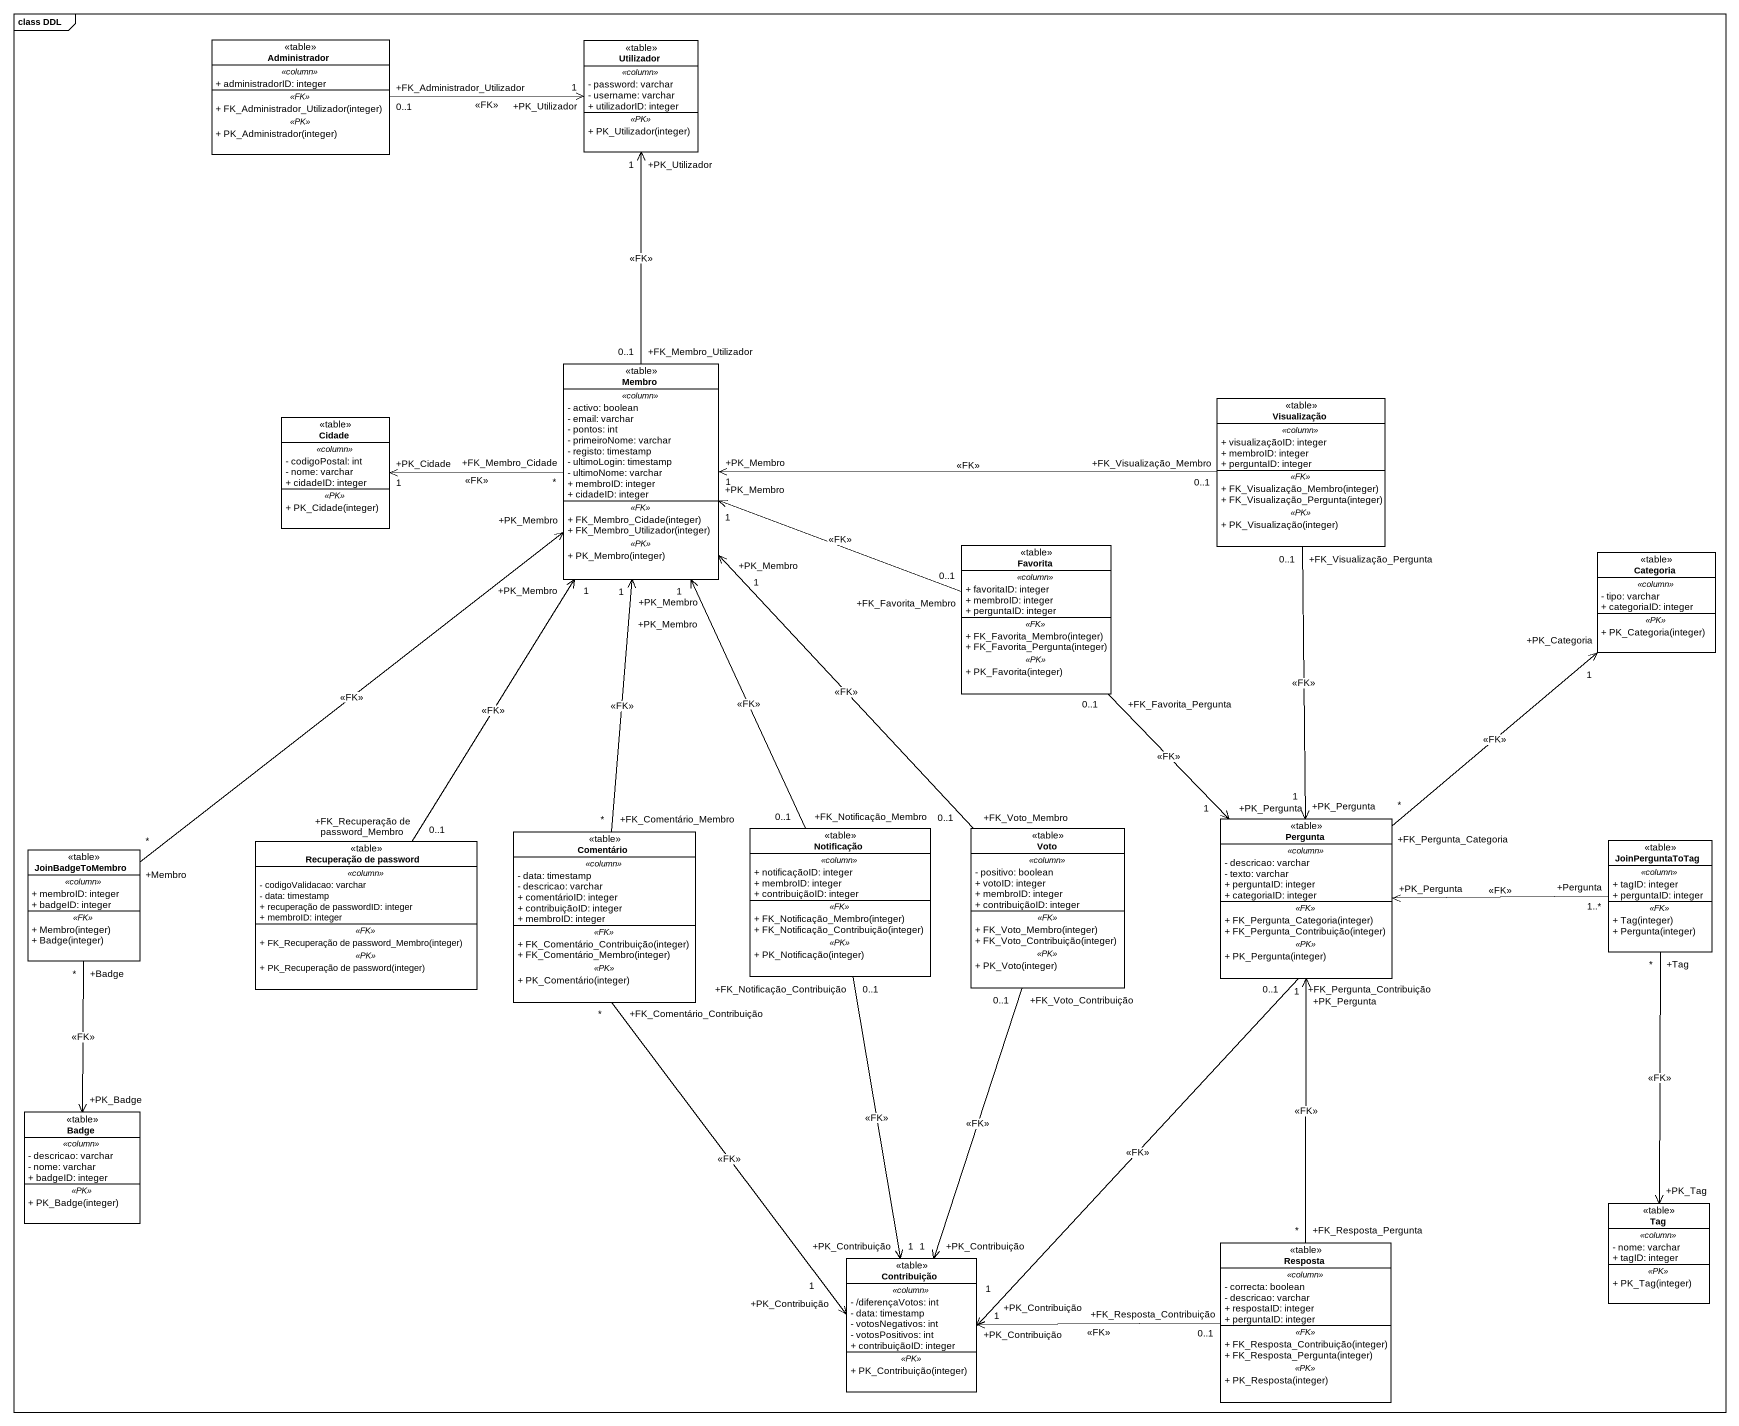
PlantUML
@startuml
mainframe class DDL
hide circle
hide empty members
skinparam classAttributeIconSize 0
class Administrador <<table>> {
  .. <<column>> ..
  + administradorID: integer
  .. <<FK>> ..
  + FK_Administrador_Utilizador(integer)
  .. <<PK>> ..
  + PK_Administrador(integer)
}
class Utilizador <<table>> {
  .. <<column>> ..
  - password: varchar
  - username: varchar
  + utilizadorID: integer
  .. <<PK>> ..
  + PK_Utilizador(integer)
}
class Membro <<table>> {
  .. <<column>> ..
  - activo: boolean
  - email: varchar
  - pontos: int
  - primeiroNome: varchar
  - registo: timestamp
  - ultimoLogin: timestamp
  - ultimoNome: varchar
  + membroID: integer
  + cidadeID: integer
  .. <<FK>> ..
  + FK_Membro_Cidade(integer)
  + FK_Membro_Utilizador(integer)
  .. <<PK>> ..
  + PK_Membro(integer)
}
class Cidade <<table>> {
  .. <<column>> ..
  - codigoPostal: int
  - nome: varchar
  + cidadeID: integer
  .. <<PK>> ..
  + PK_Cidade(integer)
}
class Visualização <<table>> {
  .. <<column>> ..
  + visualizaçãoID: integer
  + membroID: integer
  + perguntaID: integer
  .. <<FK>> ..
  + FK_Visualização_Membro(integer)
  + FK_Visualização_Pergunta(integer)
  .. <<PK>> ..
  + PK_Visualização(integer)
}
class Favorita <<table>> {
  .. <<column>> ..
  + favoritaID: integer
  + membroID: integer
  + perguntaID: integer
  .. <<FK>> ..
  + FK_Favorita_Membro(integer)
  + FK_Favorita_Pergunta(integer)
  .. <<PK>> ..
  + PK_Favorita(integer)
}
class Categoria <<table>> {
  .. <<column>> ..
  - tipo: varchar
  + categoriaID: integer
  .. <<PK>> ..
  + PK_Categoria(integer)
}
class JoinBadgeToMembro <<table>> {
  .. <<column>> ..
  + membroID: integer
  + badgeID: integer
  .. <<FK>> ..
  + Membro(integer)
  + Badge(integer)
}
class "Recuperação de password" as Recuperação_de_password <<table>> {
  .. <<column>> ..
  - codigoValidacao: varchar
  - data: timestamp
  + recuperação de passwordID: integer
  + membroID: integer
  .. <<FK>> ..
  + FK_Recuperação de password_Membro(integer)
  .. <<PK>> ..
  + PK_Recuperação de password(integer)
}
class Comentário <<table>> {
  .. <<column>> ..
  - data: timestamp
  - descricao: varchar
  + comentárioID: integer
  + contribuiçãoID: integer
  + membroID: integer
  .. <<FK>> ..
  + FK_Comentário_Contribuição(integer)
  + FK_Comentário_Membro(integer)
  .. <<PK>> ..
  + PK_Comentário(integer)
}
class Notificação <<table>> {
  .. <<column>> ..
  + notificaçãoID: integer
  + membroID: integer
  + contribuiçãoID: integer
  .. <<FK>> ..
  + FK_Notificação_Membro(integer)
  + FK_Notificação_Contribuição(integer)
  .. <<PK>> ..
  + PK_Notificação(integer)
}
class Voto <<table>> {
  .. <<column>> ..
  - positivo: boolean
  + votoID: integer
  + membroID: integer
  + contribuiçãoID: integer
  .. <<FK>> ..
  + FK_Voto_Membro(integer)
  + FK_Voto_Contribuição(integer)
  .. <<PK>> ..
  + PK_Voto(integer)
}
class Pergunta <<table>> {
  .. <<column>> ..
  - descricao: varchar
  - texto: varchar
  + perguntaID: integer
  + categoriaID: integer
  .. <<FK>> ..
  + FK_Pergunta_Categoria(integer)
  + FK_Pergunta_Contribuição(integer)
  .. <<PK>> ..
  + PK_Pergunta(integer)
}
class JoinPerguntaToTag <<table>> {
  .. <<column>> ..
  + tagID: integer
  + perguntaID: integer
  .. <<FK>> ..
  + Tag(integer)
  + Pergunta(integer)
}
class Badge <<table>> {
  .. <<column>> ..
  - descricao: varchar
  - nome: varchar
  + badgeID: integer
  .. <<PK>> ..
  + PK_Badge(integer)
}
class Tag <<table>> {
  .. <<column>> ..
  - nome: varchar
  + tagID: integer
  .. <<PK>> ..
  + PK_Tag(integer)
}
class Contribuição <<table>> {
  .. <<column>> ..
  - /diferençaVotos: int
  - data: timestamp
  - votosNegativos: int
  - votosPositivos: int
  + contribuiçãoID: integer
  .. <<PK>> ..
  + PK_Contribuição(integer)
}
class Resposta <<table>> {
  .. <<column>> ..
  - correcta: boolean
  - descricao: varchar
  + respostaID: integer
  + perguntaID: integer
  .. <<FK>> ..
  + FK_Resposta_Contribuição(integer)
  + FK_Resposta_Pergunta(integer)
  .. <<PK>> ..
  + PK_Resposta(integer)
}
Administrador "+FK_Administrador_Utilizador\n0..1" -right-> "+PK_Utilizador\n1" Utilizador : <<FK>>
Membro "+FK_Membro_Utilizador\n0..1" -up-> "+PK_Utilizador\n1" Utilizador : <<FK>>
Membro "+FK_Membro_Cidade\n*" -left-> "+PK_Cidade\n1" Cidade : <<FK>>
Visualização "+FK_Visualização_Membro\n0..1" -left-> "+PK_Membro\n1" Membro : <<FK>>
Visualização "+FK_Visualização_Pergunta\n0..1" --> "+PK_Pergunta\n1" Pergunta : <<FK>>
Favorita "+FK_Favorita_Membro\n0..1" -left-> "+PK_Membro\n1" Membro : <<FK>>
Favorita "+FK_Favorita_Pergunta\n0..1" --> "+PK_Pergunta\n1" Pergunta : <<FK>>
JoinBadgeToMembro "+Membro\n*" -up-> "+PK_Membro" Membro : <<FK>>
JoinBadgeToMembro "+Badge\n*" --> "+PK_Badge" Badge : <<FK>>
Recuperação_de_password "+FK_Recuperação de password_Membro\n0..1" -up-> "+PK_Membro\n1" Membro : <<FK>>
Comentário "+FK_Comentário_Membro\n*" -up-> "+PK_Membro\n1" Membro : <<FK>>
Comentário "+FK_Comentário_Contribuição\n*" --> "+PK_Contribuição\n1" Contribuição : <<FK>>
Notificação "+FK_Notificação_Membro\n0..1" -up-> "+PK_Membro\n1" Membro : <<FK>>
Notificação "+FK_Notificação_Contribuição\n0..1" --> "+PK_Contribuição\n1" Contribuição : <<FK>>
Voto "+FK_Voto_Membro\n0..1" -up-> "+PK_Membro\n1" Membro : <<FK>>
Voto "+FK_Voto_Contribuição\n0..1" --> "+PK_Contribuição\n1" Contribuição : <<FK>>
Pergunta "+FK_Pergunta_Categoria\n*" -up-> "+PK_Categoria\n1" Categoria : <<FK>>
Pergunta "+FK_Pergunta_Contribuição\n0..1" --> "+PK_Contribuição\n1" Contribuição : <<FK>>
JoinPerguntaToTag "+Pergunta\n1..*" -left-> "+PK_Pergunta" Pergunta : <<FK>>
JoinPerguntaToTag "+Tag\n*" --> "+PK_Tag" Tag : <<FK>>
Resposta "+FK_Resposta_Pergunta\n*" -up-> "+PK_Pergunta\n1" Pergunta : <<FK>>
Resposta "+FK_Resposta_Contribuição\n0..1" -left-> "+PK_Contribuição\n1" Contribuição : <<FK>>
@enduml
